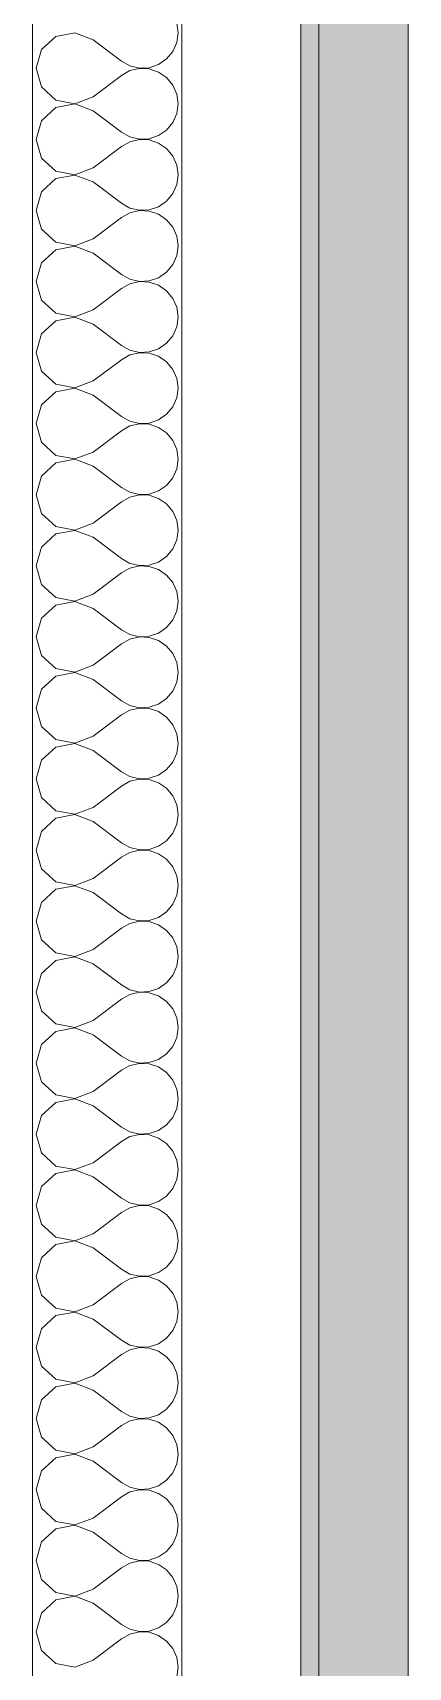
# Model space of a CAD drawing. Header units: millimetres. Extents: x -48147 to 1436659, y -488302 to 18123.
# Drawn here: x 1423891.4 to 1423960.1, y -470285.7 to -469987.1 of the extents above; entities that cross this region are included whole.
import ezdxf

# ---------------------------------------------------------------- set-up
doc = ezdxf.new("R2010")
doc.units = ezdxf.units.MM
doc.header["$MEASUREMENT"] = 0
doc.linetypes.add('Wipeout_Contour', pattern=[1000, 0, -1000])
doc.layers.add('New_A-25-M_Wall_Int', color=7, linetype='Continuous')
doc.layers.add('New_A-25-M_Wall_Int_Pen_No__1', color=7, linetype='Continuous', lineweight=13)
doc.layers.add('New_A-25-M_Wall_Int_Pen_No__107', color=7, linetype='Continuous', lineweight=15, true_color=0xa6a6a6)

# ---------------------------------------------------------------- blocks, each defined once
blk = doc.blocks.new('*X34', base_point=(1424163.9, -483032.8))
at = {"layer": 'New_A-25-M_Wall_Int_Pen_No__107', "linetype": 'Continuous'}
for p, q in [((1423918.01, -469987.07), (1423917.76, -469985.3)), ((1423895.63, -469987.76), (1423893.01, -469990.15)), ((1423899.12, -469987.1), (1423895.63, -469987.76)), ((1423902.43, -469988.37), (1423899.12, -469987.1)), ((1423902.43, -469988.37), (1423907.62, -469992.26)), ((1423917.04, -469990.48), (1423917.76, -469988.85)), ((1423917.76, -469988.85), (1423918.01, -469987.07)), ((1423893.01, -469990.15), (1423892.04, -469993.56)), ((1423907.62, -469992.26), (1423909.19, -469993.13)), ((1423914.42, -469992.88), (1423915.89, -469991.86)), ((1423915.89, -469991.86), (1423917.04, -469990.48)), ((1423892.04, -469993.56), (1423893.01, -469996.97)), ((1423902.43, -469998.76), (1423907.62, -469994.86)), ((1423909.19, -469993.99), (1423907.62, -469994.86)), ((1423909.19, -469993.13), (1423910.93, -469993.54)), ((1423910.93, -469993.59), (1423909.19, -469993.99)), ((1423910.93, -469993.54), (1423912.72, -469993.45)), ((1423912.72, -469993.68), (1423910.93, -469993.59)), ((1423912.72, -469993.45), (1423914.42, -469992.88)), ((1423914.42, -469994.25), (1423912.72, -469993.68)), ((1423915.89, -469995.26), (1423914.42, -469994.25)), ((1423917.04, -469996.64), (1423915.89, -469995.26)), ((1423893.01, -469996.97), (1423895.63, -469999.37)), ((1423917.76, -469998.28), (1423917.04, -469996.64)), ((1423918.01, -470000.05), (1423917.76, -469998.28)), ((1423895.63, -470000.74), (1423893.01, -470003.13)), ((1423895.63, -469999.37), (1423899.12, -470000.03)), ((1423899.12, -470000.08), (1423895.63, -470000.74)), ((1423899.12, -470000.03), (1423902.43, -469998.76)), ((1423902.43, -470001.35), (1423899.12, -470000.08)), ((1423902.43, -470001.35), (1423907.62, -470005.25)), ((1423917.76, -470001.83), (1423918.01, -470000.05)), ((1423893.01, -470003.13), (1423892.04, -470006.54)), ((1423915.89, -470004.84), (1423917.04, -470003.47)), ((1423917.04, -470003.47), (1423917.76, -470001.83)), ((1423892.04, -470006.54), (1423893.01, -470009.96)), ((1423907.62, -470005.25), (1423909.19, -470006.11)), ((1423909.19, -470006.98), (1423907.62, -470007.84)), ((1423909.19, -470006.11), (1423910.93, -470006.52)), ((1423910.93, -470006.57), (1423909.19, -470006.98)), ((1423910.93, -470006.52), (1423912.72, -470006.43)), ((1423912.72, -470006.66), (1423910.93, -470006.57)), ((1423912.72, -470006.43), (1423914.42, -470005.86)), ((1423914.42, -470007.23), (1423912.72, -470006.66)), ((1423914.42, -470005.86), (1423915.89, -470004.84)), ((1423915.89, -470008.24), (1423914.42, -470007.23)), ((1423893.01, -470009.96), (1423895.63, -470012.35)), ((1423902.43, -470011.74), (1423907.62, -470007.84)), ((1423917.04, -470009.62), (1423915.89, -470008.24)), ((1423917.76, -470011.26), (1423917.04, -470009.62)), ((1423895.63, -470012.35), (1423899.12, -470013.01)), ((1423899.12, -470013.06), (1423895.63, -470013.72)), ((1423899.12, -470013.01), (1423902.43, -470011.74)), ((1423902.43, -470014.33), (1423899.12, -470013.06)), ((1423918.01, -470013.03), (1423917.76, -470011.26)), ((1423917.76, -470014.81), (1423918.01, -470013.03)), ((1423893.01, -470016.11), (1423892.04, -470019.53)), ((1423895.63, -470013.72), (1423893.01, -470016.11)), ((1423902.43, -470014.33), (1423907.62, -470018.23)), ((1423917.04, -470016.45), (1423917.76, -470014.81)), ((1423907.62, -470018.23), (1423909.19, -470019.09)), ((1423909.19, -470019.09), (1423910.93, -470019.5)), ((1423912.72, -470019.41), (1423914.42, -470018.84)), ((1423914.42, -470018.84), (1423915.89, -470017.83)), ((1423915.89, -470017.83), (1423917.04, -470016.45)), ((1423892.04, -470019.53), (1423893.01, -470022.94)), ((1423902.43, -470024.72), (1423907.62, -470020.82)), ((1423909.19, -470019.96), (1423907.62, -470020.82)), ((1423910.93, -470019.55), (1423909.19, -470019.96)), ((1423910.93, -470019.5), (1423912.72, -470019.41)), ((1423912.72, -470019.64), (1423910.93, -470019.55)), ((1423914.42, -470020.21), (1423912.72, -470019.64)), ((1423915.89, -470021.22), (1423914.42, -470020.21)), ((1423917.04, -470022.6), (1423915.89, -470021.22)), ((1423893.01, -470022.94), (1423895.63, -470025.33)), ((1423895.63, -470025.33), (1423899.12, -470025.99)), ((1423899.12, -470025.99), (1423902.43, -470024.72)), ((1423917.76, -470024.24), (1423917.04, -470022.6)), ((1423918.01, -470026.02), (1423917.76, -470024.24)), ((1423895.63, -470026.7), (1423893.01, -470029.09)), ((1423899.12, -470026.04), (1423895.63, -470026.7)), ((1423902.43, -470027.31), (1423899.12, -470026.04)), ((1423902.43, -470027.31), (1423907.62, -470031.21)), ((1423917.04, -470029.43), (1423917.76, -470027.79)), ((1423917.76, -470027.79), (1423918.01, -470026.02)), ((1423893.01, -470029.09), (1423892.04, -470032.51)), ((1423907.62, -470031.21), (1423909.19, -470032.08)), ((1423914.42, -470031.82), (1423915.89, -470030.81)), ((1423915.89, -470030.81), (1423917.04, -470029.43)), ((1423892.04, -470032.51), (1423893.01, -470035.92)), ((1423902.43, -470037.7), (1423907.62, -470033.81)), ((1423909.19, -470032.94), (1423907.62, -470033.81)), ((1423909.19, -470032.08), (1423910.93, -470032.48)), ((1423910.93, -470032.53), (1423909.19, -470032.94)), ((1423910.93, -470032.48), (1423912.72, -470032.39)), ((1423912.72, -470032.62), (1423910.93, -470032.53)), ((1423912.72, -470032.39), (1423914.42, -470031.82)), ((1423914.42, -470033.19), (1423912.72, -470032.62)), ((1423915.89, -470034.21), (1423914.42, -470033.19)), ((1423917.04, -470035.59), (1423915.89, -470034.21)), ((1423893.01, -470035.92), (1423895.63, -470038.31)), ((1423917.76, -470037.22), (1423917.04, -470035.59)), ((1423918.01, -470039), (1423917.76, -470037.22)), ((1423895.63, -470039.68), (1423893.01, -470042.08)), ((1423895.63, -470038.31), (1423899.12, -470038.97)), ((1423899.12, -470039.02), (1423895.63, -470039.68)), ((1423899.12, -470038.97), (1423902.43, -470037.7)), ((1423902.43, -470040.3), (1423899.12, -470039.02)), ((1423917.76, -470040.77), (1423918.01, -470039)), ((1423893.01, -470042.08), (1423892.04, -470045.49)), ((1423902.43, -470040.3), (1423907.62, -470044.19)), ((1423915.89, -470043.79), (1423917.04, -470042.41)), ((1423917.04, -470042.41), (1423917.76, -470040.77)), ((1423892.04, -470045.49), (1423893.01, -470048.9)), ((1423907.62, -470044.19), (1423909.19, -470045.06)), ((1423909.19, -470045.92), (1423907.62, -470046.79)), ((1423909.19, -470045.06), (1423910.93, -470045.46)), ((1423910.93, -470045.51), (1423909.19, -470045.92)), ((1423910.93, -470045.46), (1423912.72, -470045.38)), ((1423912.72, -470045.6), (1423910.93, -470045.51)), ((1423912.72, -470045.38), (1423914.42, -470044.8)), ((1423914.42, -470046.17), (1423912.72, -470045.6)), ((1423914.42, -470044.8), (1423915.89, -470043.79)), ((1423915.89, -470047.19), (1423914.42, -470046.17)), ((1423893.01, -470048.9), (1423895.63, -470051.29)), ((1423902.43, -470050.68), (1423907.62, -470046.79)), ((1423917.04, -470048.57), (1423915.89, -470047.19)), ((1423917.76, -470050.21), (1423917.04, -470048.57)), ((1423895.63, -470051.29), (1423899.12, -470051.95)), ((1423899.12, -470052.01), (1423895.63, -470052.66)), ((1423899.12, -470051.95), (1423902.43, -470050.68)), ((1423902.43, -470053.28), (1423899.12, -470052.01)), ((1423918.01, -470051.98), (1423917.76, -470050.21)), ((1423917.76, -470053.75), (1423918.01, -470051.98)), ((1423893.01, -470055.06), (1423892.04, -470058.47)), ((1423895.63, -470052.66), (1423893.01, -470055.06)), ((1423902.43, -470053.28), (1423907.62, -470057.17)), ((1423917.04, -470055.39), (1423917.76, -470053.75)), ((1423907.62, -470057.17), (1423909.19, -470058.04)), ((1423909.19, -470058.04), (1423910.93, -470058.44)), ((1423912.72, -470058.36), (1423914.42, -470057.78)), ((1423914.42, -470057.78), (1423915.89, -470056.77)), ((1423915.89, -470056.77), (1423917.04, -470055.39)), ((1423892.04, -470058.47), (1423893.01, -470061.88)), ((1423902.43, -470063.66), (1423907.62, -470059.77)), ((1423909.19, -470058.9), (1423907.62, -470059.77)), ((1423910.93, -470058.5), (1423909.19, -470058.9)), ((1423910.93, -470058.44), (1423912.72, -470058.36)), ((1423912.72, -470058.58), (1423910.93, -470058.5)), ((1423914.42, -470059.16), (1423912.72, -470058.58)), ((1423915.89, -470060.17), (1423914.42, -470059.16)), ((1423917.04, -470061.55), (1423915.89, -470060.17)), ((1423893.01, -470061.88), (1423895.63, -470064.28)), ((1423899.12, -470064.93), (1423902.43, -470063.66)), ((1423917.76, -470063.19), (1423917.04, -470061.55)), ((1423918.01, -470064.96), (1423917.76, -470063.19)), ((1423895.63, -470065.65), (1423893.01, -470068.04)), ((1423895.63, -470064.28), (1423899.12, -470064.93)), ((1423899.12, -470064.99), (1423895.63, -470065.65)), ((1423902.43, -470066.26), (1423899.12, -470064.99)), ((1423902.43, -470066.26), (1423907.62, -470070.15)), ((1423917.04, -470068.37), (1423917.76, -470066.73)), ((1423917.76, -470066.73), (1423918.01, -470064.96)), ((1423893.01, -470068.04), (1423892.04, -470071.45)), ((1423914.42, -470070.77), (1423915.89, -470069.75)), ((1423915.89, -470069.75), (1423917.04, -470068.37)), ((1423892.04, -470071.45), (1423893.01, -470074.86)), ((1423902.43, -470076.64), (1423907.62, -470072.75)), ((1423907.62, -470070.15), (1423909.19, -470071.02)), ((1423909.19, -470071.88), (1423907.62, -470072.75)), ((1423909.19, -470071.02), (1423910.93, -470071.43)), ((1423910.93, -470071.48), (1423909.19, -470071.88)), ((1423910.93, -470071.43), (1423912.72, -470071.34)), ((1423912.72, -470071.56), (1423910.93, -470071.48)), ((1423912.72, -470071.34), (1423914.42, -470070.77)), ((1423914.42, -470072.14), (1423912.72, -470071.56)), ((1423915.89, -470073.15), (1423914.42, -470072.14)), ((1423893.01, -470074.86), (1423895.63, -470077.26)), ((1423917.04, -470074.53), (1423915.89, -470073.15)), ((1423917.76, -470076.17), (1423917.04, -470074.53)), ((1423895.63, -470078.63), (1423893.01, -470081.02)), ((1423895.63, -470077.26), (1423899.12, -470077.92)), ((1423899.12, -470077.97), (1423895.63, -470078.63)), ((1423899.12, -470077.92), (1423902.43, -470076.64)), ((1423902.43, -470079.24), (1423899.12, -470077.97)), ((1423918.01, -470077.94), (1423917.76, -470076.17)), ((1423917.76, -470079.72), (1423918.01, -470077.94)), ((1423893.01, -470081.02), (1423892.04, -470084.43)), ((1423902.43, -470079.24), (1423907.62, -470083.13)), ((1423915.89, -470082.73), (1423917.04, -470081.35)), ((1423917.04, -470081.35), (1423917.76, -470079.72)), ((1423892.04, -470084.43), (1423893.01, -470087.85)), ((1423907.62, -470083.13), (1423909.19, -470084)), ((1423909.19, -470084.86), (1423907.62, -470085.73)), ((1423909.19, -470084), (1423910.93, -470084.41)), ((1423910.93, -470084.46), (1423909.19, -470084.86)), ((1423910.93, -470084.41), (1423912.72, -470084.32)), ((1423912.72, -470084.55), (1423910.93, -470084.46)), ((1423912.72, -470084.32), (1423914.42, -470083.75)), ((1423914.42, -470085.12), (1423912.72, -470084.55)), ((1423914.42, -470083.75), (1423915.89, -470082.73)), ((1423893.01, -470087.85), (1423895.63, -470090.24)), ((1423902.43, -470089.63), (1423907.62, -470085.73)), ((1423915.89, -470086.13), (1423914.42, -470085.12)), ((1423917.04, -470087.51), (1423915.89, -470086.13)), ((1423917.76, -470089.15), (1423917.04, -470087.51)), ((1423895.63, -470090.24), (1423899.12, -470090.9)), ((1423899.12, -470090.95), (1423895.63, -470091.61)), ((1423899.12, -470090.9), (1423902.43, -470089.63)), ((1423902.43, -470092.22), (1423899.12, -470090.95)), ((1423918.01, -470090.92), (1423917.76, -470089.15)), ((1423917.76, -470092.7), (1423918.01, -470090.92)), ((1423893.01, -470094), (1423892.04, -470097.41)), ((1423895.63, -470091.61), (1423893.01, -470094)), ((1423902.43, -470092.22), (1423907.62, -470096.12)), ((1423917.04, -470094.34), (1423917.76, -470092.7)), ((1423907.62, -470096.12), (1423909.19, -470096.98)), ((1423909.19, -470096.98), (1423910.93, -470097.39)), ((1423912.72, -470097.3), (1423914.42, -470096.73)), ((1423914.42, -470096.73), (1423915.89, -470095.72)), ((1423915.89, -470095.72), (1423917.04, -470094.34)), ((1423892.04, -470097.41), (1423893.01, -470100.83)), ((1423902.43, -470102.61), (1423907.62, -470098.71)), ((1423909.19, -470097.85), (1423907.62, -470098.71)), ((1423910.93, -470097.44), (1423909.19, -470097.85)), ((1423910.93, -470097.39), (1423912.72, -470097.3)), ((1423912.72, -470097.53), (1423910.93, -470097.44)), ((1423914.42, -470098.1), (1423912.72, -470097.53)), ((1423915.89, -470099.11), (1423914.42, -470098.1)), ((1423917.04, -470100.49), (1423915.89, -470099.11)), ((1423893.01, -470100.83), (1423895.63, -470103.22)), ((1423899.12, -470103.88), (1423902.43, -470102.61)), ((1423917.76, -470102.13), (1423917.04, -470100.49)), ((1423918.01, -470103.91), (1423917.76, -470102.13)), ((1423895.63, -470104.59), (1423893.01, -470106.98)), ((1423895.63, -470103.22), (1423899.12, -470103.88)), ((1423899.12, -470103.93), (1423895.63, -470104.59)), ((1423902.43, -470105.2), (1423899.12, -470103.93)), ((1423902.43, -470105.2), (1423907.62, -470109.1)), ((1423917.04, -470107.32), (1423917.76, -470105.68)), ((1423917.76, -470105.68), (1423918.01, -470103.91)), ((1423893.01, -470106.98), (1423892.04, -470110.4)), ((1423914.42, -470109.71), (1423915.89, -470108.7)), ((1423915.89, -470108.7), (1423917.04, -470107.32)), ((1423892.04, -470110.4), (1423893.01, -470113.81)), ((1423902.43, -470115.59), (1423907.62, -470111.69)), ((1423907.62, -470109.1), (1423909.19, -470109.96)), ((1423909.19, -470110.83), (1423907.62, -470111.69)), ((1423909.19, -470109.96), (1423910.93, -470110.37)), ((1423910.93, -470110.42), (1423909.19, -470110.83)), ((1423910.93, -470110.37), (1423912.72, -470110.28)), ((1423912.72, -470110.51), (1423910.93, -470110.42)), ((1423912.72, -470110.28), (1423914.42, -470109.71)), ((1423914.42, -470111.08), (1423912.72, -470110.51)), ((1423915.89, -470112.1), (1423914.42, -470111.08)), ((1423893.01, -470113.81), (1423895.63, -470116.2)), ((1423917.04, -470113.47), (1423915.89, -470112.1)), ((1423917.76, -470115.11), (1423917.04, -470113.47)), ((1423895.63, -470117.57), (1423893.01, -470119.97)), ((1423895.63, -470116.2), (1423899.12, -470116.86)), ((1423899.12, -470116.91), (1423895.63, -470117.57)), ((1423899.12, -470116.86), (1423902.43, -470115.59)), ((1423902.43, -470118.19), (1423899.12, -470116.91)), ((1423918.01, -470116.89), (1423917.76, -470115.11)), ((1423917.76, -470118.66), (1423918.01, -470116.89)), ((1423893.01, -470119.97), (1423892.04, -470123.38)), ((1423902.43, -470118.19), (1423907.62, -470122.08)), ((1423915.89, -470121.68), (1423917.04, -470120.3)), ((1423917.04, -470120.3), (1423917.76, -470118.66)), ((1423892.04, -470123.38), (1423893.01, -470126.79)), ((1423907.62, -470122.08), (1423909.19, -470122.95)), ((1423909.19, -470123.81), (1423907.62, -470124.68)), ((1423909.19, -470122.95), (1423910.93, -470123.35)), ((1423910.93, -470123.4), (1423909.19, -470123.81)), ((1423910.93, -470123.35), (1423912.72, -470123.26)), ((1423912.72, -470123.49), (1423910.93, -470123.4)), ((1423912.72, -470123.26), (1423914.42, -470122.69)), ((1423914.42, -470124.06), (1423912.72, -470123.49)), ((1423914.42, -470122.69), (1423915.89, -470121.68)), ((1423893.01, -470126.79), (1423895.63, -470129.18)), ((1423902.43, -470128.57), (1423907.62, -470124.68)), ((1423915.89, -470125.08), (1423914.42, -470124.06)), ((1423917.04, -470126.46), (1423915.89, -470125.08)), ((1423917.76, -470128.09), (1423917.04, -470126.46)), ((1423895.63, -470129.18), (1423899.12, -470129.84)), ((1423899.12, -470129.84), (1423902.43, -470128.57)), ((1423918.01, -470129.87), (1423917.76, -470128.09)), ((1423895.63, -470130.55), (1423893.01, -470132.95)), ((1423899.12, -470129.89), (1423895.63, -470130.55)), ((1423902.43, -470131.17), (1423899.12, -470129.89)), ((1423902.43, -470131.17), (1423907.62, -470135.06)), ((1423917.04, -470133.28), (1423917.76, -470131.64)), ((1423917.76, -470131.64), (1423918.01, -470129.87)), ((1423893.01, -470132.95), (1423892.04, -470136.36)), ((1423907.62, -470135.06), (1423909.19, -470135.93)), ((1423912.72, -470136.25), (1423914.42, -470135.67)), ((1423914.42, -470135.67), (1423915.89, -470134.66)), ((1423915.89, -470134.66), (1423917.04, -470133.28)), ((1423892.04, -470136.36), (1423893.01, -470139.77)), ((1423902.43, -470141.55), (1423907.62, -470137.66)), ((1423909.19, -470136.79), (1423907.62, -470137.66)), ((1423909.19, -470135.93), (1423910.93, -470136.33)), ((1423910.93, -470136.39), (1423909.19, -470136.79)), ((1423910.93, -470136.33), (1423912.72, -470136.25)), ((1423912.72, -470136.47), (1423910.93, -470136.39)), ((1423914.42, -470137.04), (1423912.72, -470136.47)), ((1423915.89, -470138.06), (1423914.42, -470137.04)), ((1423917.04, -470139.44), (1423915.89, -470138.06)), ((1423893.01, -470139.77), (1423895.63, -470142.16)), ((1423899.12, -470142.82), (1423902.43, -470141.55)), ((1423917.76, -470141.08), (1423917.04, -470139.44)), ((1423918.01, -470142.85), (1423917.76, -470141.08)), ((1423895.63, -470143.54), (1423893.01, -470145.93)), ((1423895.63, -470142.16), (1423899.12, -470142.82)), ((1423899.12, -470142.88), (1423895.63, -470143.54)), ((1423902.43, -470144.15), (1423899.12, -470142.88)), ((1423902.43, -470144.15), (1423907.62, -470148.04)), ((1423917.04, -470146.26), (1423917.76, -470144.62)), ((1423917.76, -470144.62), (1423918.01, -470142.85)), ((1423893.01, -470145.93), (1423892.04, -470149.34)), ((1423914.42, -470148.66), (1423915.89, -470147.64)), ((1423915.89, -470147.64), (1423917.04, -470146.26)), ((1423892.04, -470149.34), (1423893.01, -470152.75)), ((1423902.43, -470154.53), (1423907.62, -470150.64)), ((1423907.62, -470148.04), (1423909.19, -470148.91)), ((1423909.19, -470149.77), (1423907.62, -470150.64)), ((1423909.19, -470148.91), (1423910.93, -470149.31)), ((1423910.93, -470149.37), (1423909.19, -470149.77)), ((1423910.93, -470149.31), (1423912.72, -470149.23)), ((1423912.72, -470149.45), (1423910.93, -470149.37)), ((1423912.72, -470149.23), (1423914.42, -470148.66)), ((1423914.42, -470150.03), (1423912.72, -470149.45)), ((1423915.89, -470151.04), (1423914.42, -470150.03)), ((1423893.01, -470152.75), (1423895.63, -470155.15)), ((1423917.04, -470152.42), (1423915.89, -470151.04)), ((1423917.76, -470154.06), (1423917.04, -470152.42)), ((1423895.63, -470156.52), (1423893.01, -470158.91)), ((1423895.63, -470155.15), (1423899.12, -470155.81)), ((1423899.12, -470155.86), (1423895.63, -470156.52)), ((1423899.12, -470155.81), (1423902.43, -470154.53)), ((1423902.43, -470157.13), (1423899.12, -470155.86)), ((1423918.01, -470155.83), (1423917.76, -470154.06)), ((1423917.76, -470157.61), (1423918.01, -470155.83)), ((1423893.01, -470158.91), (1423892.04, -470162.32)), ((1423902.43, -470157.13), (1423907.62, -470161.02)), ((1423915.89, -470160.62), (1423917.04, -470159.24)), ((1423917.04, -470159.24), (1423917.76, -470157.61)), ((1423892.04, -470162.32), (1423893.01, -470165.73)), ((1423907.62, -470161.02), (1423909.19, -470161.89)), ((1423909.19, -470161.89), (1423910.93, -470162.3)), ((1423910.93, -470162.35), (1423909.19, -470162.75)), ((1423910.93, -470162.3), (1423912.72, -470162.21)), ((1423912.72, -470162.44), (1423910.93, -470162.35)), ((1423912.72, -470162.21), (1423914.42, -470161.64)), ((1423914.42, -470163.01), (1423912.72, -470162.44)), ((1423914.42, -470161.64), (1423915.89, -470160.62)), ((1423902.43, -470167.51), (1423907.62, -470163.62)), ((1423909.19, -470162.75), (1423907.62, -470163.62)), ((1423915.89, -470164.02), (1423914.42, -470163.01)), ((1423917.04, -470165.4), (1423915.89, -470164.02)), ((1423917.76, -470167.04), (1423917.04, -470165.4)), ((1423893.01, -470165.73), (1423895.63, -470168.13)), ((1423895.63, -470168.13), (1423899.12, -470168.79)), ((1423899.12, -470168.79), (1423902.43, -470167.51)), ((1423918.01, -470168.81), (1423917.76, -470167.04)), ((1423895.63, -470169.5), (1423893.01, -470171.89)), ((1423899.12, -470168.84), (1423895.63, -470169.5)), ((1423902.43, -470170.11), (1423899.12, -470168.84)), ((1423902.43, -470170.11), (1423907.62, -470174.01)), ((1423917.04, -470172.23), (1423917.76, -470170.59)), ((1423917.76, -470170.59), (1423918.01, -470168.81)), ((1423893.01, -470171.89), (1423892.04, -470175.3)), ((1423907.62, -470174.01), (1423909.19, -470174.87)), ((1423912.72, -470175.19), (1423914.42, -470174.62)), ((1423914.42, -470174.62), (1423915.89, -470173.6)), ((1423915.89, -470173.6), (1423917.04, -470172.23)), ((1423892.04, -470175.3), (1423893.01, -470178.72)), ((1423902.43, -470180.5), (1423907.62, -470176.6)), ((1423909.19, -470175.74), (1423907.62, -470176.6)), ((1423909.19, -470174.87), (1423910.93, -470175.28)), ((1423910.93, -470175.33), (1423909.19, -470175.74)), ((1423910.93, -470175.28), (1423912.72, -470175.19)), ((1423912.72, -470175.42), (1423910.93, -470175.33)), ((1423914.42, -470175.99), (1423912.72, -470175.42)), ((1423915.89, -470177), (1423914.42, -470175.99)), ((1423917.04, -470178.38), (1423915.89, -470177)), ((1423893.01, -470178.72), (1423895.63, -470181.11)), ((1423899.12, -470181.77), (1423902.43, -470180.5)), ((1423917.76, -470180.02), (1423917.04, -470178.38)), ((1423918.01, -470181.79), (1423917.76, -470180.02)), ((1423895.63, -470182.48), (1423893.01, -470184.87)), ((1423895.63, -470181.11), (1423899.12, -470181.77)), ((1423899.12, -470181.82), (1423895.63, -470182.48)), ((1423902.43, -470183.09), (1423899.12, -470181.82)), ((1423902.43, -470183.09), (1423907.62, -470186.99)), ((1423917.04, -470185.21), (1423917.76, -470183.57)), ((1423917.76, -470183.57), (1423918.01, -470181.79)), ((1423893.01, -470184.87), (1423892.04, -470188.29)), ((1423914.42, -470187.6), (1423915.89, -470186.59)), ((1423915.89, -470186.59), (1423917.04, -470185.21)), ((1423892.04, -470188.29), (1423893.01, -470191.7)), ((1423907.62, -470186.99), (1423909.19, -470187.85)), ((1423909.19, -470188.72), (1423907.62, -470189.58)), ((1423909.19, -470187.85), (1423910.93, -470188.26)), ((1423910.93, -470188.31), (1423909.19, -470188.72)), ((1423910.93, -470188.26), (1423912.72, -470188.17)), ((1423912.72, -470188.4), (1423910.93, -470188.31)), ((1423912.72, -470188.17), (1423914.42, -470187.6)), ((1423914.42, -470188.97), (1423912.72, -470188.4)), ((1423915.89, -470189.98), (1423914.42, -470188.97)), ((1423893.01, -470191.7), (1423895.63, -470194.09)), ((1423902.43, -470193.48), (1423907.62, -470189.58)), ((1423917.04, -470191.36), (1423915.89, -470189.98)), ((1423917.76, -470193), (1423917.04, -470191.36)), ((1423895.63, -470195.46), (1423893.01, -470197.85)), ((1423895.63, -470194.09), (1423899.12, -470194.75)), ((1423899.12, -470194.8), (1423895.63, -470195.46)), ((1423899.12, -470194.75), (1423902.43, -470193.48)), ((1423902.43, -470196.07), (1423899.12, -470194.8)), ((1423918.01, -470194.78), (1423917.76, -470193)), ((1423917.76, -470196.55), (1423918.01, -470194.78)), ((1423893.01, -470197.85), (1423892.04, -470201.27)), ((1423902.43, -470196.07), (1423907.62, -470199.97)), ((1423915.89, -470199.57), (1423917.04, -470198.19)), ((1423917.04, -470198.19), (1423917.76, -470196.55)), ((1423892.04, -470201.27), (1423893.01, -470204.68)), ((1423907.62, -470199.97), (1423909.19, -470200.84)), ((1423909.19, -470200.84), (1423910.93, -470201.24)), ((1423910.93, -470201.29), (1423909.19, -470201.7)), ((1423910.93, -470201.24), (1423912.72, -470201.15)), ((1423912.72, -470201.38), (1423910.93, -470201.29)), ((1423912.72, -470201.15), (1423914.42, -470200.58)), ((1423914.42, -470201.95), (1423912.72, -470201.38)), ((1423914.42, -470200.58), (1423915.89, -470199.57)), ((1423902.43, -470206.46), (1423907.62, -470202.56)), ((1423909.19, -470201.7), (1423907.62, -470202.56)), ((1423915.89, -470202.97), (1423914.42, -470201.95)), ((1423917.04, -470204.35), (1423915.89, -470202.97)), ((1423917.76, -470205.98), (1423917.04, -470204.35)), ((1423893.01, -470204.68), (1423895.63, -470207.07)), ((1423895.63, -470207.07), (1423899.12, -470207.73)), ((1423899.12, -470207.73), (1423902.43, -470206.46)), ((1423918.01, -470207.76), (1423917.76, -470205.98)), ((1423895.63, -470208.44), (1423893.01, -470210.84)), ((1423899.12, -470207.78), (1423895.63, -470208.44)), ((1423902.43, -470209.06), (1423899.12, -470207.78)), ((1423902.43, -470209.06), (1423907.62, -470212.95)), ((1423917.04, -470211.17), (1423917.76, -470209.53)), ((1423917.76, -470209.53), (1423918.01, -470207.76)), ((1423893.01, -470210.84), (1423892.04, -470214.25)), ((1423907.62, -470212.95), (1423909.19, -470213.82)), ((1423914.42, -470213.56), (1423915.89, -470212.55)), ((1423915.89, -470212.55), (1423917.04, -470211.17)), ((1423892.04, -470214.25), (1423893.01, -470217.66)), ((1423902.43, -470219.44), (1423907.62, -470215.55)), ((1423909.19, -470214.68), (1423907.62, -470215.55)), ((1423909.19, -470213.82), (1423910.93, -470214.22)), ((1423910.93, -470214.27), (1423909.19, -470214.68)), ((1423910.93, -470214.22), (1423912.72, -470214.14)), ((1423912.72, -470214.36), (1423910.93, -470214.27)), ((1423912.72, -470214.14), (1423914.42, -470213.56)), ((1423914.42, -470214.93), (1423912.72, -470214.36)), ((1423915.89, -470215.95), (1423914.42, -470214.93)), ((1423917.04, -470217.33), (1423915.89, -470215.95)), ((1423893.01, -470217.66), (1423895.63, -470220.05)), ((1423917.76, -470218.97), (1423917.04, -470217.33)), ((1423918.01, -470220.74), (1423917.76, -470218.97)), ((1423895.63, -470221.42), (1423893.01, -470223.82)), ((1423895.63, -470220.05), (1423899.12, -470220.71)), ((1423899.12, -470220.77), (1423895.63, -470221.42)), ((1423899.12, -470220.71), (1423902.43, -470219.44)), ((1423902.43, -470222.04), (1423899.12, -470220.77)), ((1423902.43, -470222.04), (1423907.62, -470225.93)), ((1423917.76, -470222.51), (1423918.01, -470220.74)), ((1423893.01, -470223.82), (1423892.04, -470227.23)), ((1423915.89, -470225.53), (1423917.04, -470224.15)), ((1423917.04, -470224.15), (1423917.76, -470222.51)), ((1423892.04, -470227.23), (1423893.01, -470230.64)), ((1423907.62, -470225.93), (1423909.19, -470226.8)), ((1423909.19, -470227.66), (1423907.62, -470228.53)), ((1423909.19, -470226.8), (1423910.93, -470227.2)), ((1423910.93, -470227.26), (1423909.19, -470227.66)), ((1423910.93, -470227.2), (1423912.72, -470227.12)), ((1423912.72, -470227.34), (1423910.93, -470227.26)), ((1423912.72, -470227.12), (1423914.42, -470226.54)), ((1423914.42, -470227.92), (1423912.72, -470227.34)), ((1423914.42, -470226.54), (1423915.89, -470225.53)), ((1423915.89, -470228.93), (1423914.42, -470227.92)), ((1423893.01, -470230.64), (1423895.63, -470233.04)), ((1423902.43, -470232.42), (1423907.62, -470228.53)), ((1423917.04, -470230.31), (1423915.89, -470228.93)), ((1423917.76, -470231.95), (1423917.04, -470230.31)), ((1423895.63, -470233.04), (1423899.12, -470233.69)), ((1423899.12, -470233.75), (1423895.63, -470234.41)), ((1423899.12, -470233.69), (1423902.43, -470232.42)), ((1423902.43, -470235.02), (1423899.12, -470233.75)), ((1423918.01, -470233.72), (1423917.76, -470231.95)), ((1423917.76, -470235.49), (1423918.01, -470233.72)), ((1423893.01, -470236.8), (1423892.04, -470240.21)), ((1423895.63, -470234.41), (1423893.01, -470236.8)), ((1423902.43, -470235.02), (1423907.62, -470238.91)), ((1423915.89, -470238.51), (1423917.04, -470237.13)), ((1423917.04, -470237.13), (1423917.76, -470235.49)), ((1423892.04, -470240.21), (1423893.01, -470243.62)), ((1423907.62, -470238.91), (1423909.19, -470239.78)), ((1423909.19, -470239.78), (1423910.93, -470240.19)), ((1423910.93, -470240.24), (1423909.19, -470240.64)), ((1423910.93, -470240.19), (1423912.72, -470240.1)), ((1423912.72, -470240.32), (1423910.93, -470240.24)), ((1423912.72, -470240.1), (1423914.42, -470239.53)), ((1423914.42, -470240.9), (1423912.72, -470240.32)), ((1423914.42, -470239.53), (1423915.89, -470238.51)), ((1423902.43, -470245.4), (1423907.62, -470241.51)), ((1423909.19, -470240.64), (1423907.62, -470241.51)), ((1423915.89, -470241.91), (1423914.42, -470240.9)), ((1423917.04, -470243.29), (1423915.89, -470241.91)), ((1423917.76, -470244.93), (1423917.04, -470243.29)), ((1423893.01, -470243.62), (1423895.63, -470246.02)), ((1423895.63, -470246.02), (1423899.12, -470246.68)), ((1423899.12, -470246.68), (1423902.43, -470245.4)), ((1423918.01, -470246.7), (1423917.76, -470244.93)), ((1423895.63, -470247.39), (1423893.01, -470249.78)), ((1423899.12, -470246.73), (1423895.63, -470247.39)), ((1423902.43, -470248), (1423899.12, -470246.73)), ((1423902.43, -470248), (1423907.62, -470251.89)), ((1423917.04, -470250.11), (1423917.76, -470248.48)), ((1423917.76, -470248.48), (1423918.01, -470246.7)), ((1423893.01, -470249.78), (1423892.04, -470253.19)), ((1423907.62, -470251.89), (1423909.19, -470252.76)), ((1423914.42, -470252.51), (1423915.89, -470251.49)), ((1423915.89, -470251.49), (1423917.04, -470250.11)), ((1423892.04, -470253.19), (1423893.01, -470256.61)), ((1423902.43, -470258.39), (1423907.62, -470254.49)), ((1423909.19, -470253.62), (1423907.62, -470254.49)), ((1423909.19, -470252.76), (1423910.93, -470253.17)), ((1423910.93, -470253.22), (1423909.19, -470253.62)), ((1423910.93, -470253.17), (1423912.72, -470253.08)), ((1423912.72, -470253.31), (1423910.93, -470253.22)), ((1423912.72, -470253.08), (1423914.42, -470252.51)), ((1423914.42, -470253.88), (1423912.72, -470253.31)), ((1423915.89, -470254.89), (1423914.42, -470253.88)), ((1423917.04, -470256.27), (1423915.89, -470254.89)), ((1423893.01, -470256.61), (1423895.63, -470259)), ((1423917.76, -470257.91), (1423917.04, -470256.27)), ((1423918.01, -470259.68), (1423917.76, -470257.91)), ((1423895.63, -470260.37), (1423893.01, -470262.76)), ((1423895.63, -470259), (1423899.12, -470259.66)), ((1423899.12, -470259.71), (1423895.63, -470260.37)), ((1423899.12, -470259.66), (1423902.43, -470258.39)), ((1423902.43, -470260.98), (1423899.12, -470259.71)), ((1423902.43, -470260.98), (1423907.62, -470264.88)), ((1423917.76, -470261.46), (1423918.01, -470259.68)), ((1423893.01, -470262.76), (1423892.04, -470266.17)), ((1423915.89, -470264.48), (1423917.04, -470263.1)), ((1423917.04, -470263.1), (1423917.76, -470261.46)), ((1423892.04, -470266.17), (1423893.01, -470269.59)), ((1423907.62, -470264.88), (1423909.19, -470265.74)), ((1423909.19, -470266.61), (1423907.62, -470267.47)), ((1423909.19, -470265.74), (1423910.93, -470266.15)), ((1423910.93, -470266.2), (1423909.19, -470266.61)), ((1423910.93, -470266.15), (1423912.72, -470266.06)), ((1423912.72, -470266.29), (1423910.93, -470266.2)), ((1423912.72, -470266.06), (1423914.42, -470265.49)), ((1423914.42, -470266.86), (1423912.72, -470266.29)), ((1423914.42, -470265.49), (1423915.89, -470264.48)), ((1423915.89, -470267.87), (1423914.42, -470266.86)), ((1423893.01, -470269.59), (1423895.63, -470271.98)), ((1423902.43, -470271.37), (1423907.62, -470267.47)), ((1423917.04, -470269.25), (1423915.89, -470267.87)), ((1423917.76, -470270.89), (1423917.04, -470269.25)), ((1423895.63, -470271.98), (1423899.12, -470272.64)), ((1423899.12, -470272.69), (1423895.63, -470273.35)), ((1423899.12, -470272.64), (1423902.43, -470271.37)), ((1423902.43, -470273.96), (1423899.12, -470272.69)), ((1423918.01, -470272.67), (1423917.76, -470270.89)), ((1423917.76, -470274.44), (1423918.01, -470272.67)), ((1423893.01, -470275.74), (1423892.04, -470279.16)), ((1423895.63, -470273.35), (1423893.01, -470275.74)), ((1423902.43, -470273.96), (1423907.62, -470277.86)), ((1423915.89, -470277.46), (1423917.04, -470276.08)), ((1423917.04, -470276.08), (1423917.76, -470274.44)), ((1423907.62, -470277.86), (1423909.19, -470278.72)), ((1423909.19, -470278.72), (1423910.93, -470279.13)), ((1423910.93, -470279.13), (1423912.72, -470279.04)), ((1423912.72, -470279.04), (1423914.42, -470278.47)), ((1423914.42, -470278.47), (1423915.89, -470277.46)), ((1423892.04, -470279.16), (1423893.01, -470282.57)), ((1423902.43, -470284.35), (1423907.62, -470280.45)), ((1423909.19, -470279.59), (1423907.62, -470280.45)), ((1423910.93, -470279.18), (1423909.19, -470279.59)), ((1423912.72, -470279.27), (1423910.93, -470279.18)), ((1423914.42, -470279.84), (1423912.72, -470279.27)), ((1423915.89, -470280.86), (1423914.42, -470279.84)), ((1423917.04, -470282.23), (1423915.89, -470280.86)), ((1423893.01, -470282.57), (1423895.63, -470284.96)), ((1423895.63, -470284.96), (1423899.12, -470285.62)), ((1423899.12, -470285.62), (1423902.43, -470284.35)), ((1423917.76, -470283.87), (1423917.04, -470282.23)), ((1423918.01, -470285.65), (1423917.76, -470283.87)), ((1423917.76, -470287.42), (1423918.01, -470285.65))]:
    blk.add_line(p, q, dxfattribs=at)
blk = doc.blocks.new('Section Elem_12_2', base_point=(1424163.9, -483032.8))
at = {"layer": 'New_A-25-M_Wall_Int_Pen_No__107', "linetype": 'Continuous', "lineweight": 0, "true_color": 0x535353}
blk.add_hatch(color=251, dxfattribs=at).paths.add_polyline_path([(1423943.74, -466936.53), (1423940.46, -466936.53), (1423940.46, -470882.8), (1423943.74, -470882.8)])
at = {"layer": 'New_A-25-M_Wall_Int_Pen_No__107', "linetype": 'Continuous'}
blk.add_hatch(color=256, dxfattribs=at).paths.add_polyline_path([(1423960.09, -466936.53), (1423943.74, -466936.53), (1423943.74, -470882.8), (1423960.09, -470882.8), (1423960.09, -467882.8), (1423958.06, -467882.8), (1423958.06, -467857.8), (1423960.09, -467857.8)])
at = {"layer": 'New_A-25-M_Wall_Int_Pen_No__1', "linetype": 'Continuous'}
for p, q in [((1423943.74, -466936.53), (1423943.74, -470882.8)), ((1423960.09, -467882.8), (1423960.09, -470882.8))]:
    blk.add_line(p, q, dxfattribs=at)
at = {"color": 254, "linetype": 'Wipeout_Contour', "lineweight": 0, "ltscale": 5996605.938924522}
blk.add_wipeout([(1423940.46, -466936.53), (1423918.66, -466936.53), (1423918.66, -470882.8), (1423940.46, -470882.8)], dxfattribs=at).dxf.layer = 'New_A-25-M_Wall_Int'
at = {"layer": 'New_A-25-M_Wall_Int_Pen_No__1', "linetype": 'Continuous'}
blk.add_line((1423940.46, -466936.53), (1423940.46, -470882.8), dxfattribs=at)
at = {"color": 254, "linetype": 'Wipeout_Contour', "lineweight": 0, "ltscale": 5996512.722985964}
blk.add_wipeout([(1423918.66, -466936.53), (1423891.39, -466936.53), (1423891.39, -470882.8), (1423918.66, -470882.8)], dxfattribs=at).dxf.layer = 'New_A-25-M_Wall_Int'
at = {"layer": 'New_A-25-M_Wall_Int_Pen_No__1', "linetype": 'Continuous'}
blk.add_line((1423918.66, -466936.53), (1423918.66, -470882.8), dxfattribs=at)
at = {"layer": 'New_A-25-M_Wall_Int'}
blk.add_blockref('*X34', (1424163.9, -483032.8), dxfattribs=at)
at = {"color": 254, "linetype": 'Wipeout_Contour', "lineweight": 0, "ltscale": 5996421.578643521}
blk.add_wipeout([(1423891.39, -466936.53), (1423870.68, -466936.53), (1423870.68, -470882.8), (1423891.39, -470882.8)], dxfattribs=at).dxf.layer = 'New_A-25-M_Wall_Int'
at = {"layer": 'New_A-25-M_Wall_Int_Pen_No__1', "linetype": 'Continuous'}
blk.add_line((1423891.39, -466936.53), (1423891.39, -470882.8), dxfattribs=at)

msp = doc.modelspace()

# ---------------------------------------------------------------- block references
at = {"layer": 'New_A-25-M_Wall_Int'}
msp.add_blockref('Section Elem_12_2', (1424163.9, -483032.8), dxfattribs=at)

doc.saveas('drawing.dxf')
